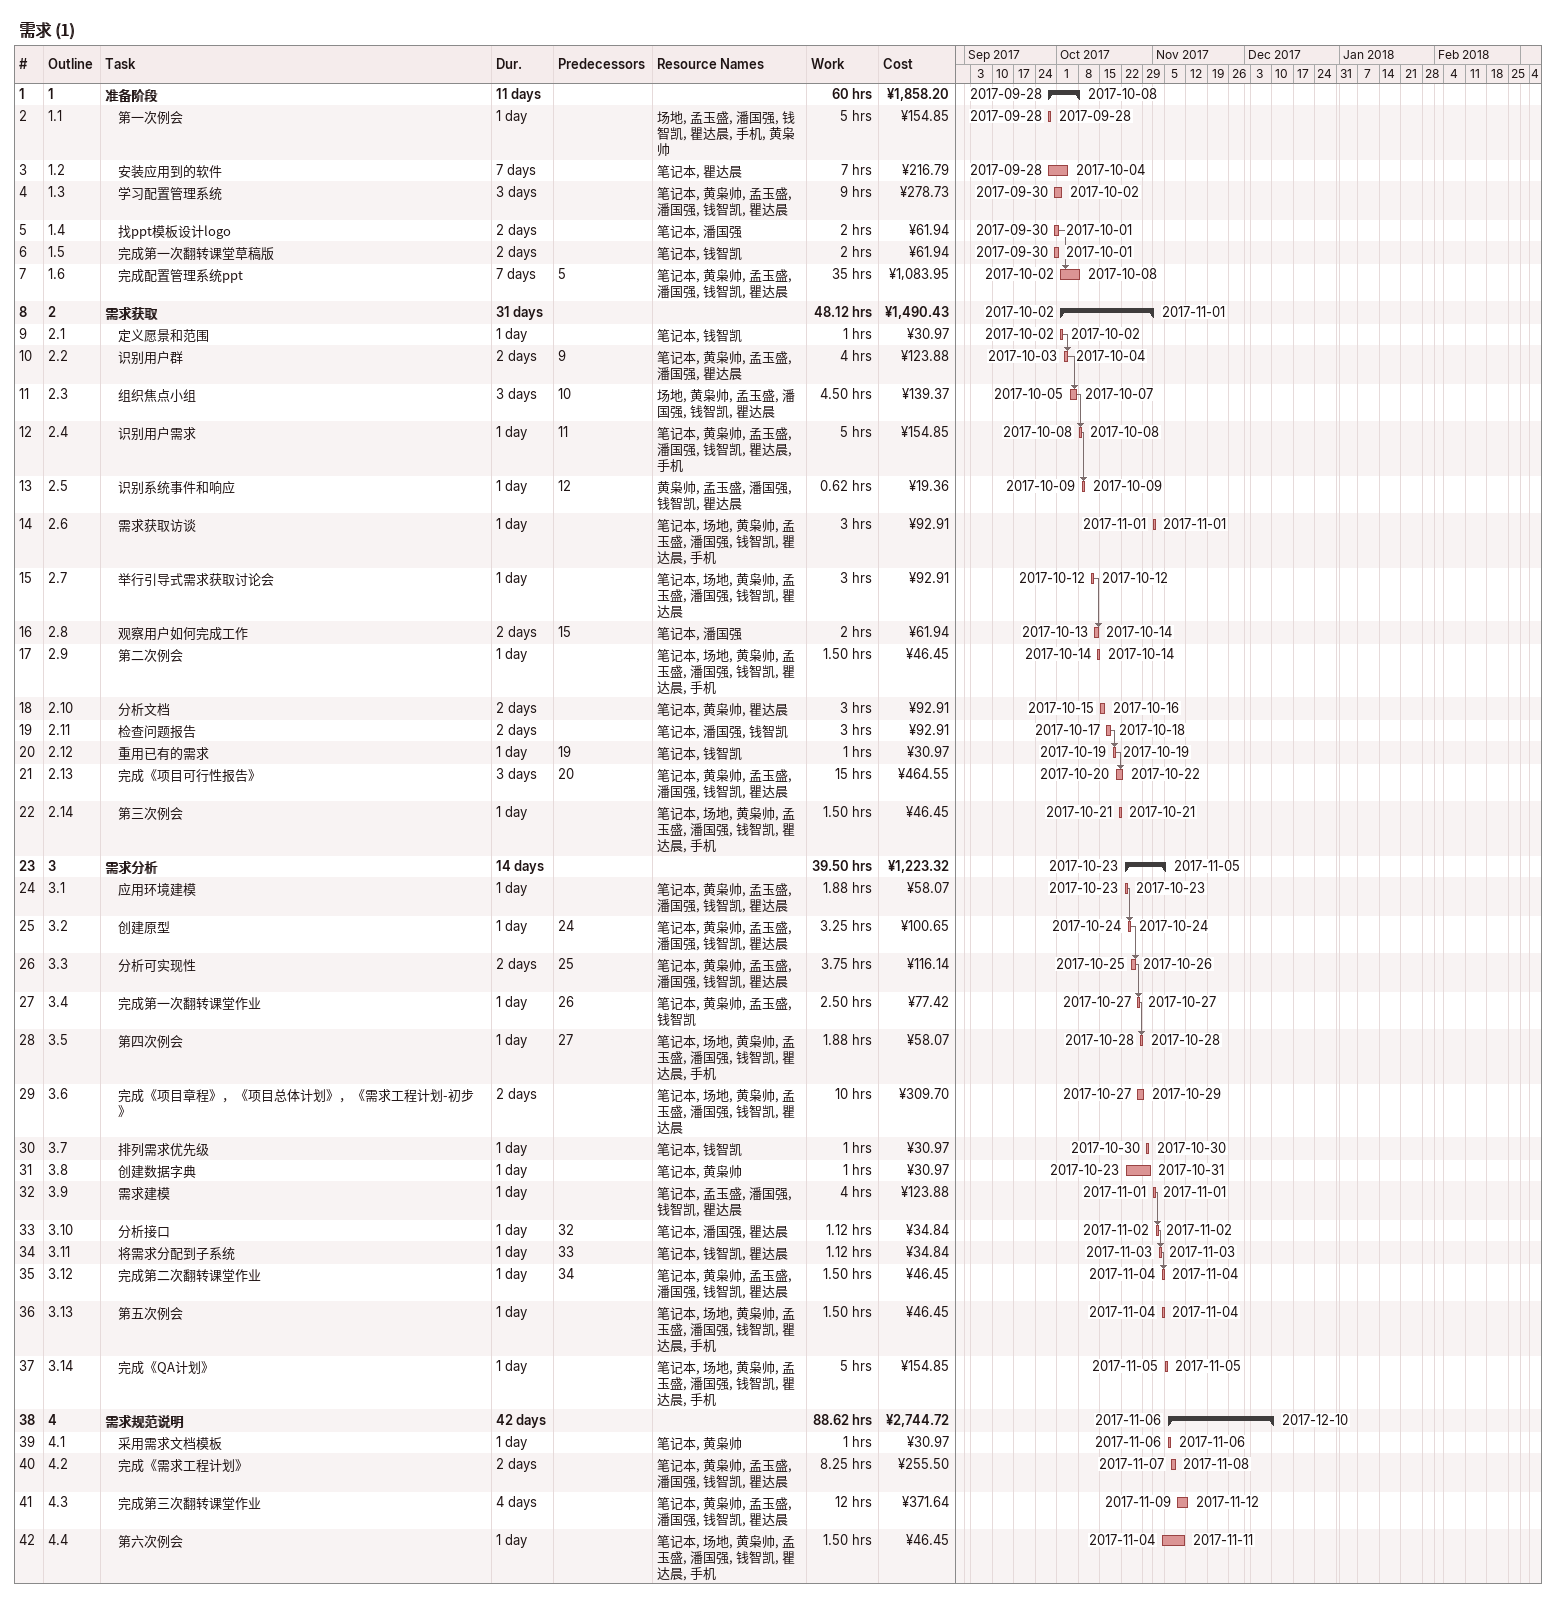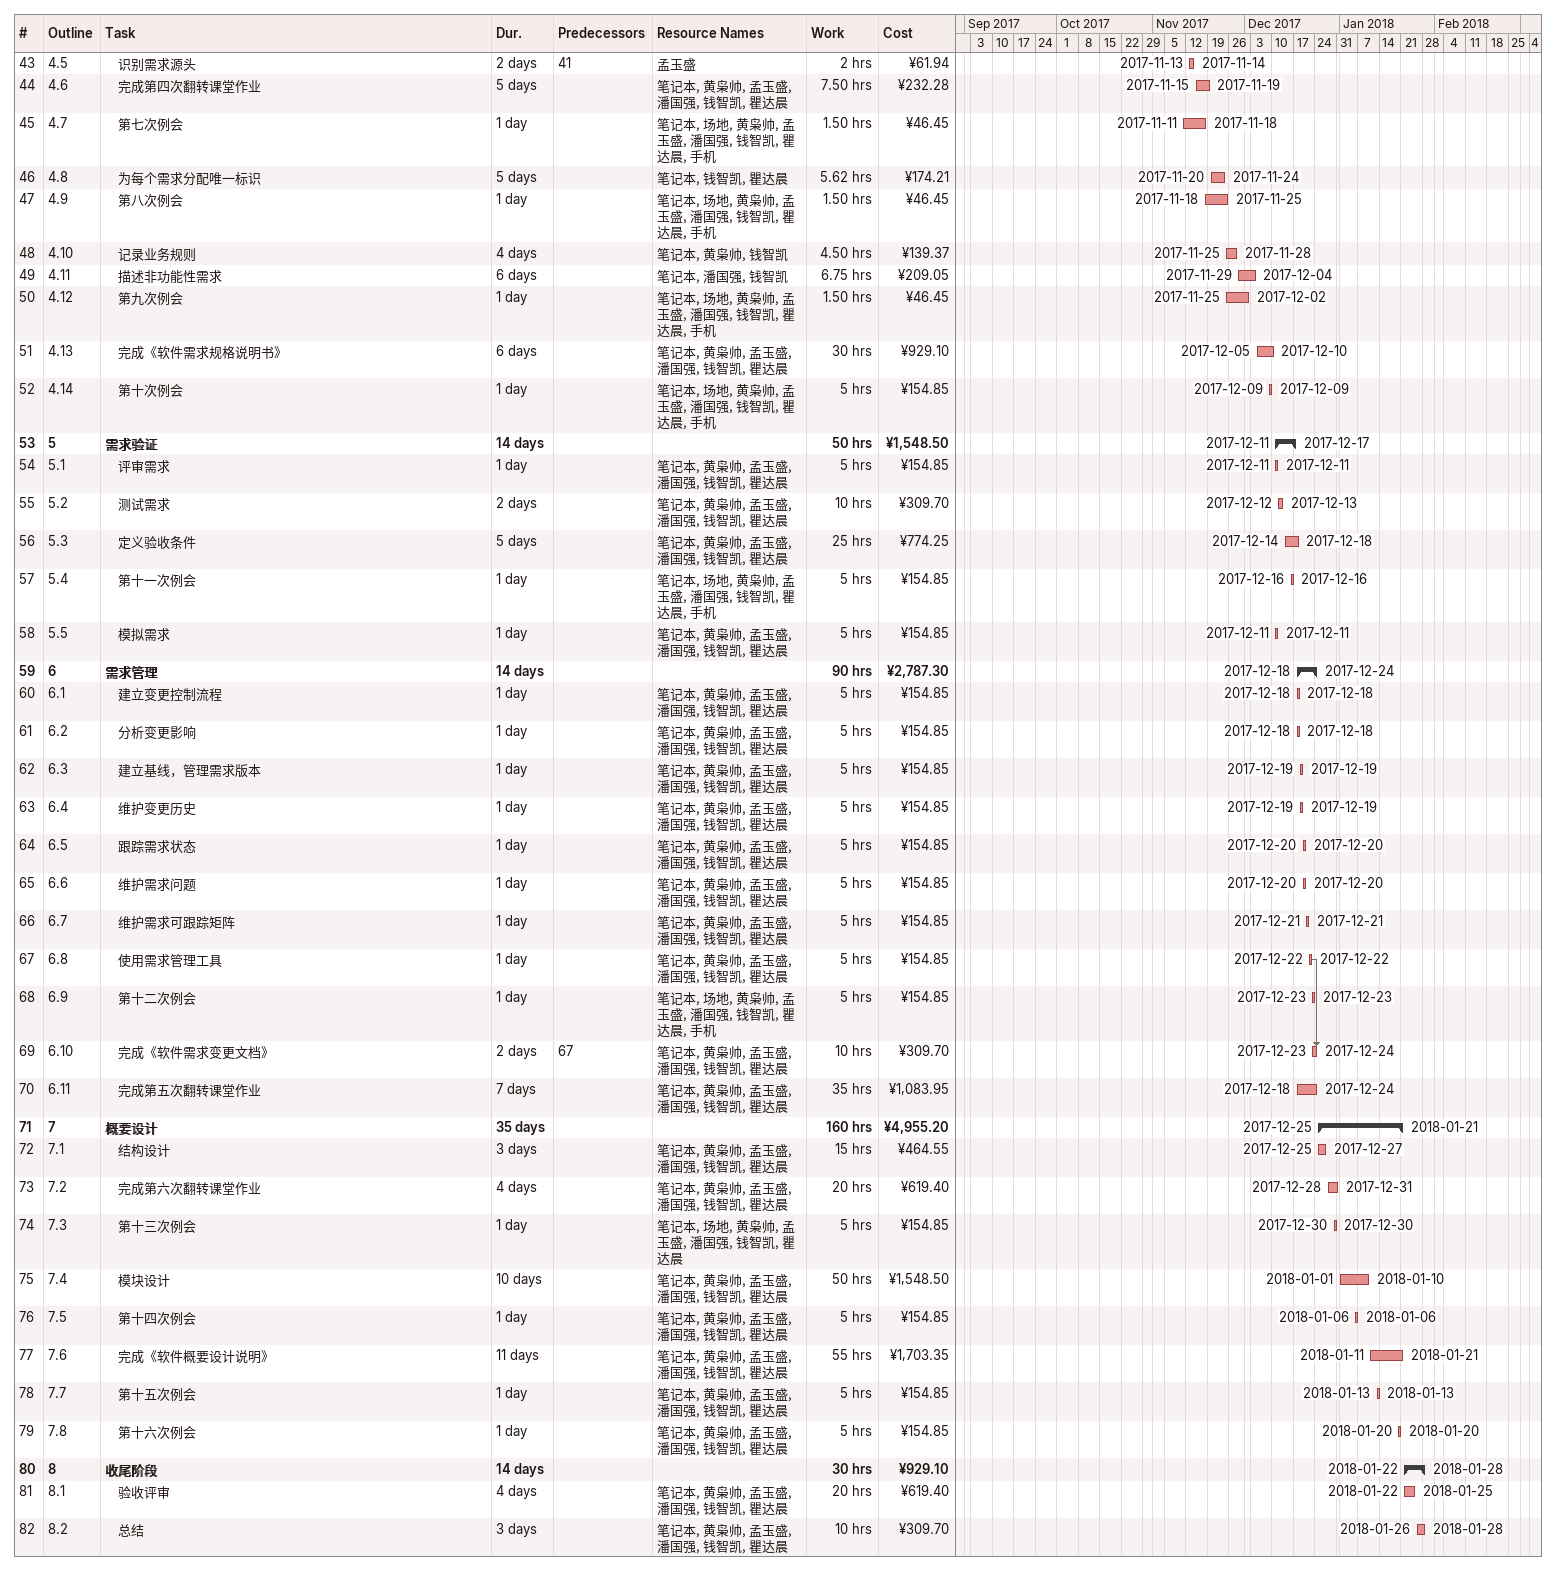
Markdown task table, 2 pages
需求 (1)

| ID | WBS | Task | Duration | Start | Finish | Predecessors | Resources | Work (h) | Cost (¥) |
|---|---|---|---|---|---|---|---|---|---|
| 1 | 1 | **准备阶段** | 11d | 2017-09-28 | 2017-10-08 |  |  | 60 | 1858.20 |
| 2 | 1.1 | 第一次例会 | 1d | 2017-09-28 | 2017-09-28 |  | 场地, 孟玉盛, 潘国强, 钱智凯, 瞿达晨, 手机, 黄枭帅 | 5 | 154.85 |
| 3 | 1.2 | 安装应用到的软件 | 7d | 2017-09-28 | 2017-10-04 |  | 笔记本, 瞿达晨 | 7 | 216.79 |
| 4 | 1.3 | 学习配置管理系统 | 3d | 2017-09-30 | 2017-10-02 |  | 笔记本, 黄枭帅, 孟玉盛, 潘国强, 钱智凯, 瞿达晨 | 9 | 278.73 |
| 5 | 1.4 | 找ppt模板设计logo | 2d | 2017-09-30 | 2017-10-01 |  | 笔记本, 潘国强 | 2 | 61.94 |
| 6 | 1.5 | 完成第一次翻转课堂草稿版 | 2d | 2017-09-30 | 2017-10-01 |  | 笔记本, 钱智凯 | 2 | 61.94 |
| 7 | 1.6 | 完成配置管理系统ppt | 7d | 2017-10-02 | 2017-10-08 | 5 | 笔记本, 黄枭帅, 孟玉盛, 潘国强, 钱智凯, 瞿达晨 | 35 | 1083.95 |
| 8 | 2 | **需求获取** | 31d | 2017-10-02 | 2017-11-01 |  |  | 48.12 | 1490.43 |
| 9 | 2.1 | 定义愿景和范围 | 1d | 2017-10-02 | 2017-10-02 |  | 笔记本, 钱智凯 | 1 | 30.97 |
| 10 | 2.2 | 识别用户群 | 2d | 2017-10-03 | 2017-10-04 | 9 | 笔记本, 黄枭帅, 孟玉盛, 潘国强, 瞿达晨 | 4 | 123.88 |
| 11 | 2.3 | 组织焦点小组 | 3d | 2017-10-05 | 2017-10-07 | 10 | 场地, 黄枭帅, 孟玉盛, 潘国强, 钱智凯, 瞿达晨 | 4.50 | 139.37 |
| 12 | 2.4 | 识别用户需求 | 1d | 2017-10-08 | 2017-10-08 | 11 | 笔记本, 黄枭帅, 孟玉盛, 潘国强, 钱智凯, 瞿达晨, 手机 | 5 | 154.85 |
| 13 | 2.5 | 识别系统事件和响应 | 1d | 2017-10-09 | 2017-10-09 | 12 | 黄枭帅, 孟玉盛, 潘国强, 钱智凯, 瞿达晨 | 0.62 | 19.36 |
| 14 | 2.6 | 需求获取访谈 | 1d | 2017-11-01 | 2017-11-01 |  | 笔记本, 场地, 黄枭帅, 孟玉盛, 潘国强, 钱智凯, 瞿达晨, 手机 | 3 | 92.91 |
| 15 | 2.7 | 举行引导式需求获取讨论会 | 1d | 2017-10-12 | 2017-10-12 |  | 笔记本, 场地, 黄枭帅, 孟玉盛, 潘国强, 钱智凯, 瞿达晨 | 3 | 92.91 |
| 16 | 2.8 | 观察用户如何完成工作 | 2d | 2017-10-13 | 2017-10-14 | 15 | 笔记本, 潘国强 | 2 | 61.94 |
| 17 | 2.9 | 第二次例会 | 1d | 2017-10-14 | 2017-10-14 |  | 笔记本, 场地, 黄枭帅, 孟玉盛, 潘国强, 钱智凯, 瞿达晨, 手机 | 1.50 | 46.45 |
| 18 | 2.10 | 分析文档 | 2d | 2017-10-15 | 2017-10-16 |  | 笔记本, 黄枭帅, 瞿达晨 | 3 | 92.91 |
| 19 | 2.11 | 检查问题报告 | 2d | 2017-10-17 | 2017-10-18 |  | 笔记本, 潘国强, 钱智凯 | 3 | 92.91 |
| 20 | 2.12 | 重用已有的需求 | 1d | 2017-10-19 | 2017-10-19 | 19 | 笔记本, 钱智凯 | 1 | 30.97 |
| 21 | 2.13 | 完成《项目可行性报告》 | 3d | 2017-10-20 | 2017-10-22 | 20 | 笔记本, 黄枭帅, 孟玉盛, 潘国强, 钱智凯, 瞿达晨 | 15 | 464.55 |
| 22 | 2.14 | 第三次例会 | 1d | 2017-10-21 | 2017-10-21 |  | 笔记本, 场地, 黄枭帅, 孟玉盛, 潘国强, 钱智凯, 瞿达晨, 手机 | 1.50 | 46.45 |
| 23 | 3 | **需求分析** | 14d | 2017-10-23 | 2017-11-05 |  |  | 39.50 | 1223.32 |
| 24 | 3.1 | 应用环境建模 | 1d | 2017-10-23 | 2017-10-23 |  | 笔记本, 黄枭帅, 孟玉盛, 潘国强, 钱智凯, 瞿达晨 | 1.88 | 58.07 |
| 25 | 3.2 | 创建原型 | 1d | 2017-10-24 | 2017-10-24 | 24 | 笔记本, 黄枭帅, 孟玉盛, 潘国强, 钱智凯, 瞿达晨 | 3.25 | 100.65 |
| 26 | 3.3 | 分析可实现性 | 2d | 2017-10-25 | 2017-10-26 | 25 | 笔记本, 黄枭帅, 孟玉盛, 潘国强, 钱智凯, 瞿达晨 | 3.75 | 116.14 |
| 27 | 3.4 | 完成第一次翻转课堂作业 | 1d | 2017-10-27 | 2017-10-27 | 26 | 笔记本, 黄枭帅, 孟玉盛, 钱智凯 | 2.50 | 77.42 |
| 28 | 3.5 | 第四次例会 | 1d | 2017-10-28 | 2017-10-28 | 27 | 笔记本, 场地, 黄枭帅, 孟玉盛, 潘国强, 钱智凯, 瞿达晨, 手机 | 1.88 | 58.07 |
| 29 | 3.6 | 完成《项目章程》，《项目总体计划》，《需求工程计划-初步》 | 2d | 2017-10-27 | 2017-10-29 |  | 笔记本, 场地, 黄枭帅, 孟玉盛, 潘国强, 钱智凯, 瞿达晨 | 10 | 309.70 |
| 30 | 3.7 | 排列需求优先级 | 1d | 2017-10-30 | 2017-10-30 |  | 笔记本, 钱智凯 | 1 | 30.97 |
| 31 | 3.8 | 创建数据字典 | 1d | 2017-10-23 | 2017-10-31 |  | 笔记本, 黄枭帅 | 1 | 30.97 |
| 32 | 3.9 | 需求建模 | 1d | 2017-11-01 | 2017-11-01 |  | 笔记本, 孟玉盛, 潘国强, 钱智凯, 瞿达晨 | 4 | 123.88 |
| 33 | 3.10 | 分析接口 | 1d | 2017-11-02 | 2017-11-02 | 32 | 笔记本, 潘国强, 瞿达晨 | 1.12 | 34.84 |
| 34 | 3.11 | 将需求分配到子系统 | 1d | 2017-11-03 | 2017-11-03 | 33 | 笔记本, 钱智凯, 瞿达晨 | 1.12 | 34.84 |
| 35 | 3.12 | 完成第二次翻转课堂作业 | 1d | 2017-11-04 | 2017-11-04 | 34 | 笔记本, 黄枭帅, 孟玉盛, 潘国强, 钱智凯, 瞿达晨 | 1.50 | 46.45 |
| 36 | 3.13 | 第五次例会 | 1d | 2017-11-04 | 2017-11-04 |  | 笔记本, 场地, 黄枭帅, 孟玉盛, 潘国强, 钱智凯, 瞿达晨, 手机 | 1.50 | 46.45 |
| 37 | 3.14 | 完成《QA计划》 | 1d | 2017-11-05 | 2017-11-05 |  | 笔记本, 场地, 黄枭帅, 孟玉盛, 潘国强, 钱智凯, 瞿达晨, 手机 | 5 | 154.85 |
| 38 | 4 | **需求规范说明** | 42d | 2017-11-06 | 2017-12-10 |  |  | 88.62 | 2744.72 |
| 39 | 4.1 | 采用需求文档模板 | 1d | 2017-11-06 | 2017-11-06 |  | 笔记本, 黄枭帅 | 1 | 30.97 |
| 40 | 4.2 | 完成《需求工程计划》 | 2d | 2017-11-07 | 2017-11-08 |  | 笔记本, 黄枭帅, 孟玉盛, 潘国强, 钱智凯, 瞿达晨 | 8.25 | 255.50 |
| 41 | 4.3 | 完成第三次翻转课堂作业 | 4d | 2017-11-09 | 2017-11-12 |  | 笔记本, 黄枭帅, 孟玉盛, 潘国强, 钱智凯, 瞿达晨 | 12 | 371.64 |
| 42 | 4.4 | 第六次例会 | 1d | 2017-11-04 | 2017-11-11 |  | 笔记本, 场地, 黄枭帅, 孟玉盛, 潘国强, 钱智凯, 瞿达晨, 手机 | 1.50 | 46.45 |
| 43 | 4.5 | 识别需求源头 | 2d | 2017-11-13 | 2017-11-14 | 41 | 孟玉盛 | 2 | 61.94 |
| 44 | 4.6 | 完成第四次翻转课堂作业 | 5d | 2017-11-15 | 2017-11-19 |  | 笔记本, 黄枭帅, 孟玉盛, 潘国强, 钱智凯, 瞿达晨 | 7.50 | 232.28 |
| 45 | 4.7 | 第七次例会 | 1d | 2017-11-11 | 2017-11-18 |  | 笔记本, 场地, 黄枭帅, 孟玉盛, 潘国强, 钱智凯, 瞿达晨, 手机 | 1.50 | 46.45 |
| 46 | 4.8 | 为每个需求分配唯一标识 | 5d | 2017-11-20 | 2017-11-24 |  | 笔记本, 钱智凯, 瞿达晨 | 5.62 | 174.21 |
| 47 | 4.9 | 第八次例会 | 1d | 2017-11-18 | 2017-11-25 |  | 笔记本, 场地, 黄枭帅, 孟玉盛, 潘国强, 钱智凯, 瞿达晨, 手机 | 1.50 | 46.45 |
| 48 | 4.10 | 记录业务规则 | 4d | 2017-11-25 | 2017-11-28 |  | 笔记本, 黄枭帅, 钱智凯 | 4.50 | 139.37 |
| 49 | 4.11 | 描述非功能性需求 | 6d | 2017-11-29 | 2017-12-04 |  | 笔记本, 潘国强, 钱智凯 | 6.75 | 209.05 |
| 50 | 4.12 | 第九次例会 | 1d | 2017-11-25 | 2017-12-02 |  | 笔记本, 场地, 黄枭帅, 孟玉盛, 潘国强, 钱智凯, 瞿达晨, 手机 | 1.50 | 46.45 |
| 51 | 4.13 | 完成《软件需求规格说明书》 | 6d | 2017-12-05 | 2017-12-10 |  | 笔记本, 黄枭帅, 孟玉盛, 潘国强, 钱智凯, 瞿达晨 | 30 | 929.10 |
| 52 | 4.14 | 第十次例会 | 1d | 2017-12-09 | 2017-12-09 |  | 笔记本, 场地, 黄枭帅, 孟玉盛, 潘国强, 钱智凯, 瞿达晨, 手机 | 5 | 154.85 |
| 53 | 5 | **需求验证** | 14d | 2017-12-11 | 2017-12-17 |  |  | 50 | 1548.50 |
| 54 | 5.1 | 评审需求 | 1d | 2017-12-11 | 2017-12-11 |  | 笔记本, 黄枭帅, 孟玉盛, 潘国强, 钱智凯, 瞿达晨 | 5 | 154.85 |
| 55 | 5.2 | 测试需求 | 2d | 2017-12-12 | 2017-12-13 |  | 笔记本, 黄枭帅, 孟玉盛, 潘国强, 钱智凯, 瞿达晨 | 10 | 309.70 |
| 56 | 5.3 | 定义验收条件 | 5d | 2017-12-14 | 2017-12-18 |  | 笔记本, 黄枭帅, 孟玉盛, 潘国强, 钱智凯, 瞿达晨 | 25 | 774.25 |
| 57 | 5.4 | 第十一次例会 | 1d | 2017-12-16 | 2017-12-16 |  | 笔记本, 场地, 黄枭帅, 孟玉盛, 潘国强, 钱智凯, 瞿达晨, 手机 | 5 | 154.85 |
| 58 | 5.5 | 模拟需求 | 1d | 2017-12-11 | 2017-12-11 |  | 笔记本, 黄枭帅, 孟玉盛, 潘国强, 钱智凯, 瞿达晨 | 5 | 154.85 |
| 59 | 6 | **需求管理** | 14d | 2017-12-18 | 2017-12-24 |  |  | 90 | 2787.30 |
| 60 | 6.1 | 建立变更控制流程 | 1d | 2017-12-18 | 2017-12-18 |  | 笔记本, 黄枭帅, 孟玉盛, 潘国强, 钱智凯, 瞿达晨 | 5 | 154.85 |
| 61 | 6.2 | 分析变更影响 | 1d | 2017-12-18 | 2017-12-18 |  | 笔记本, 黄枭帅, 孟玉盛, 潘国强, 钱智凯, 瞿达晨 | 5 | 154.85 |
| 62 | 6.3 | 建立基线，管理需求版本 | 1d | 2017-12-19 | 2017-12-19 |  | 笔记本, 黄枭帅, 孟玉盛, 潘国强, 钱智凯, 瞿达晨 | 5 | 154.85 |
| 63 | 6.4 | 维护变更历史 | 1d | 2017-12-19 | 2017-12-19 |  | 笔记本, 黄枭帅, 孟玉盛, 潘国强, 钱智凯, 瞿达晨 | 5 | 154.85 |
| 64 | 6.5 | 跟踪需求状态 | 1d | 2017-12-20 | 2017-12-20 |  | 笔记本, 黄枭帅, 孟玉盛, 潘国强, 钱智凯, 瞿达晨 | 5 | 154.85 |
| 65 | 6.6 | 维护需求问题 | 1d | 2017-12-20 | 2017-12-20 |  | 笔记本, 黄枭帅, 孟玉盛, 潘国强, 钱智凯, 瞿达晨 | 5 | 154.85 |
| 66 | 6.7 | 维护需求可跟踪矩阵 | 1d | 2017-12-21 | 2017-12-21 |  | 笔记本, 黄枭帅, 孟玉盛, 潘国强, 钱智凯, 瞿达晨 | 5 | 154.85 |
| 67 | 6.8 | 使用需求管理工具 | 1d | 2017-12-22 | 2017-12-22 |  | 笔记本, 黄枭帅, 孟玉盛, 潘国强, 钱智凯, 瞿达晨 | 5 | 154.85 |
| 68 | 6.9 | 第十二次例会 | 1d | 2017-12-23 | 2017-12-23 |  | 笔记本, 场地, 黄枭帅, 孟玉盛, 潘国强, 钱智凯, 瞿达晨, 手机 | 5 | 154.85 |
| 69 | 6.10 | 完成《软件需求变更文档》 | 2d | 2017-12-23 | 2017-12-24 | 67 | 笔记本, 黄枭帅, 孟玉盛, 潘国强, 钱智凯, 瞿达晨 | 10 | 309.70 |
| 70 | 6.11 | 完成第五次翻转课堂作业 | 7d | 2017-12-18 | 2017-12-24 |  | 笔记本, 黄枭帅, 孟玉盛, 潘国强, 钱智凯, 瞿达晨 | 35 | 1083.95 |
| 71 | 7 | **概要设计** | 35d | 2017-12-25 | 2018-01-21 |  |  | 160 | 4955.20 |
| 72 | 7.1 | 结构设计 | 3d | 2017-12-25 | 2017-12-27 |  | 笔记本, 黄枭帅, 孟玉盛, 潘国强, 钱智凯, 瞿达晨 | 15 | 464.55 |
| 73 | 7.2 | 完成第六次翻转课堂作业 | 4d | 2017-12-28 | 2017-12-31 |  | 笔记本, 黄枭帅, 孟玉盛, 潘国强, 钱智凯, 瞿达晨 | 20 | 619.40 |
| 74 | 7.3 | 第十三次例会 | 1d | 2017-12-30 | 2017-12-30 |  | 笔记本, 场地, 黄枭帅, 孟玉盛, 潘国强, 钱智凯, 瞿达晨 | 5 | 154.85 |
| 75 | 7.4 | 模块设计 | 10d | 2018-01-01 | 2018-01-10 |  | 笔记本, 黄枭帅, 孟玉盛, 潘国强, 钱智凯, 瞿达晨 | 50 | 1548.50 |
| 76 | 7.5 | 第十四次例会 | 1d | 2018-01-06 | 2018-01-06 |  | 笔记本, 黄枭帅, 孟玉盛, 潘国强, 钱智凯, 瞿达晨 | 5 | 154.85 |
| 77 | 7.6 | 完成《软件概要设计说明》 | 11d | 2018-01-11 | 2018-01-21 |  | 笔记本, 黄枭帅, 孟玉盛, 潘国强, 钱智凯, 瞿达晨 | 55 | 1703.35 |
| 78 | 7.7 | 第十五次例会 | 1d | 2018-01-13 | 2018-01-13 |  | 笔记本, 黄枭帅, 孟玉盛, 潘国强, 钱智凯, 瞿达晨 | 5 | 154.85 |
| 79 | 7.8 | 第十六次例会 | 1d | 2018-01-20 | 2018-01-20 |  | 笔记本, 黄枭帅, 孟玉盛, 潘国强, 钱智凯, 瞿达晨 | 5 | 154.85 |
| 80 | 8 | **收尾阶段** | 14d | 2018-01-22 | 2018-01-28 |  |  | 30 | 929.10 |
| 81 | 8.1 | 验收评审 | 4d | 2018-01-22 | 2018-01-25 |  | 笔记本, 黄枭帅, 孟玉盛, 潘国强, 钱智凯, 瞿达晨 | 20 | 619.40 |
| 82 | 8.2 | 总结 | 3d | 2018-01-26 | 2018-01-28 |  | 笔记本, 黄枭帅, 孟玉盛, 潘国强, 钱智凯, 瞿达晨 | 10 | 309.70 |
